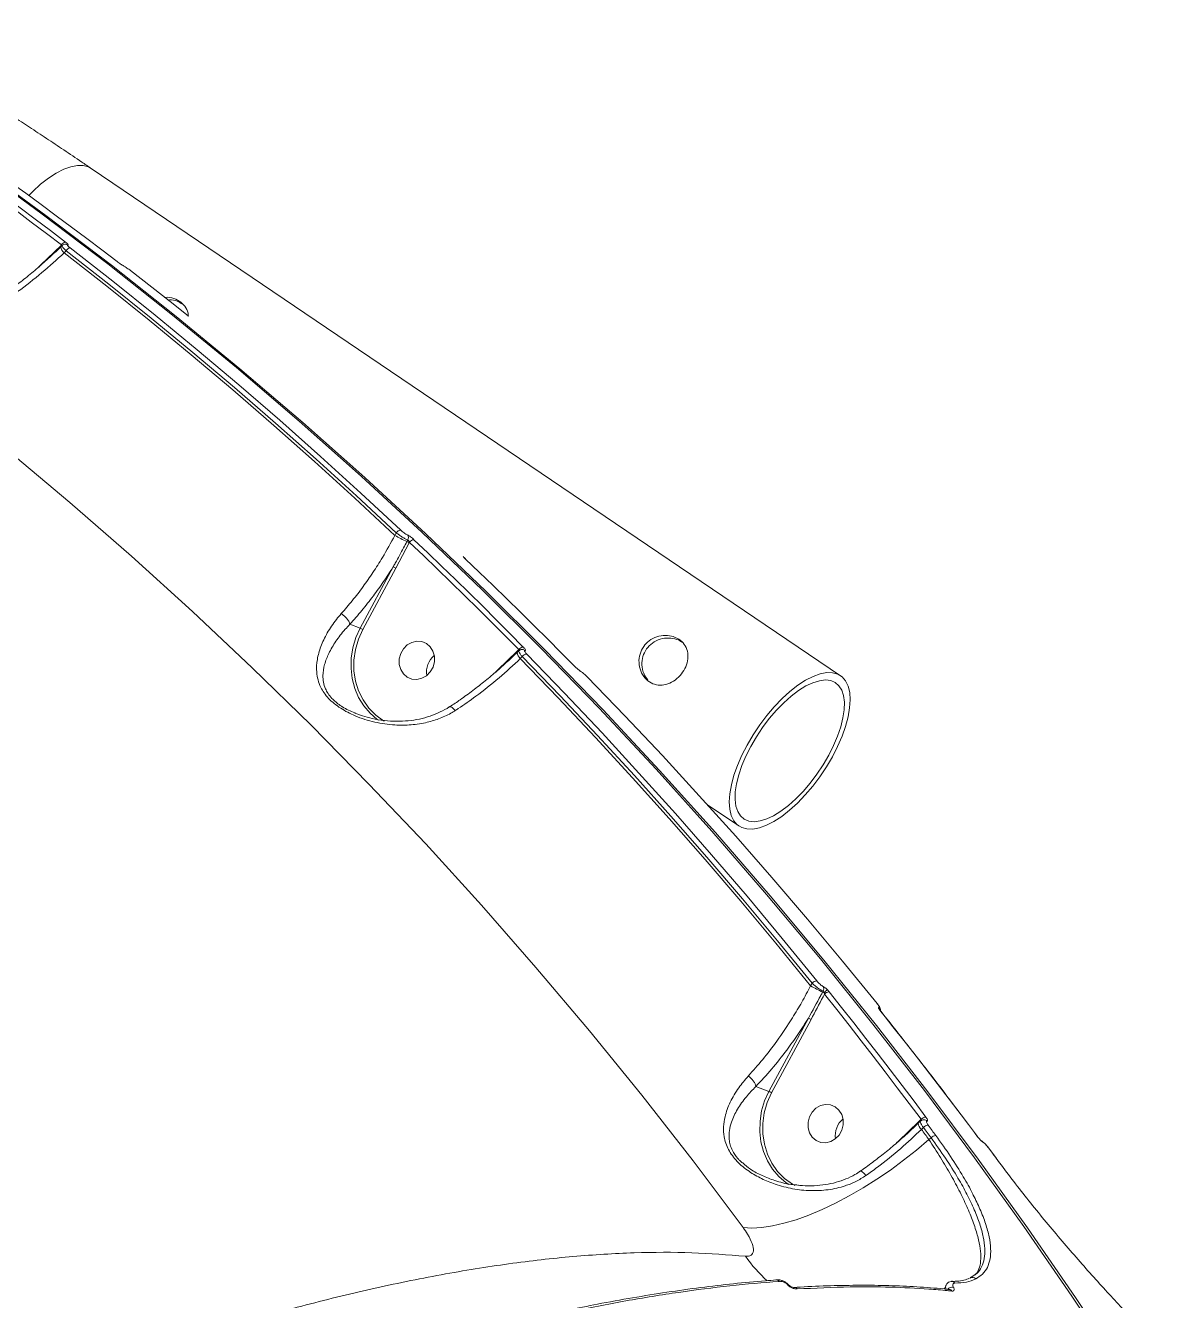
# Model space of a CAD drawing. Header units: millimetres. Extents: x -7151 to 6134, y -5040 to 5562.
# Drawn here: x -74.1 to 188.8, y 2377.1 to 2672.2 of the extents above; entities that cross this region are included whole.
import ezdxf

# ---------------------------------------------------------------- set-up
doc = ezdxf.new("R2010")
doc.units = ezdxf.units.MM
doc.layers.add('DIKOM_ОБЪЕКТ', color=7, linetype='Continuous')

msp = doc.modelspace()

# ---------------------------------------------------------------- linework, layer by layer
at = {"layer": 'DIKOM_ОБЪЕКТ', "color": 7, "linetype": 'Continuous', "lineweight": 15}
for p, q in [((114.532, 2521.701), (-58.901, 2639.106)), ((-70.584, 2616.783), (-65.904, 2621.305)), ((-65.923, 2620.985), (-65.932, 2620.975)), ((-65.628, 2621.273), (-65.923, 2620.985)), ((-65.904, 2621.305), (-65.809, 2621.398)), ((-64.726, 2620.045), (-65.199, 2619.583)), ((-71.077, 2616.301), (-70.584, 2616.783)), ((11.37, 2554.179), (11.69, 2554.771)), ((14.145, 2552.741), (14.339, 2553.099)), ((14.7, 2552.454), (11.583, 2546.598)), ((14.765, 2552.573), (14.7, 2552.454)), ((3.338, 2532.728), (10.988, 2546.901)), ((11.583, 2546.598), (3.933, 2532.424)), ((0.96, 2533.622), (3.338, 2532.728)), ((35.097, 2522.952), (39.689, 2527.388)), ((39.67, 2527.069), (39.66, 2527.057)), ((40.081, 2527.47), (39.67, 2527.069)), ((39.689, 2527.388), (40.046, 2527.738)), ((40.858, 2526.12), (40.394, 2525.666)), ((53.051, 2523.814), (52.996, 2523.853)), ((53.135, 2523.733), (53.052, 2523.815)), ((34.643, 2522.508), (35.097, 2522.952)), ((83.713, 2491.845), (90.987, 2486.921)), ((107.589, 2449.917), (107.92, 2450.531)), ((110.363, 2448.479), (110.472, 2448.681)), ((97.95, 2425.489), (107.089, 2442.423)), ((107.684, 2442.12), (98.544, 2425.185)), ((94.924, 2426.627), (97.95, 2425.489)), ((127.945, 2413.989), (132.526, 2418.415)), ((132.508, 2418.096), (132.498, 2418.084)), ((133.04, 2418.616), (132.508, 2418.096)), ((132.526, 2418.415), (133.15, 2419.025)), ((133.694, 2417.146), (133.232, 2416.693)), ((134.953, 2414.364), (135.454, 2414.764)), ((127.495, 2413.549), (127.945, 2413.989)), ((150.594, 2409.965), (148.834, 2412.349)), ((139.692, 2379.635), (139.712, 2379.633))]:
    msp.add_line(p, q, dxfattribs=at)
at = {"layer": 'DIKOM_ОБЪЕКТ', "color": 7, "linetype": 'Continuous', "lineweight": 15, "flags": 128}
for points in [[(-65.809, 2621.398), (-69.302, 2624.065), (-72.806, 2626.717), (-76.321, 2629.352), (-79.847, 2631.971), (-83.383, 2634.574), (-86.93, 2637.161), (-90.488, 2639.732), (-94.056, 2642.286)], [(-93.123, 2642.974), (-89.552, 2640.417), (-85.992, 2637.845), (-82.442, 2635.256), (-78.902, 2632.65), (-75.374, 2630.029), (-71.856, 2627.391), (-68.349, 2624.738), (-64.853, 2622.068)], [(178.869, 2361.805), (168.039, 2378.121), (156.934, 2394.211), (145.558, 2410.069), (133.915, 2425.69), (122.008, 2441.069), (109.841, 2456.203), (97.416, 2471.085), (84.739, 2485.713), (71.813, 2500.081), (58.641, 2514.186), (45.228, 2528.022), (31.578, 2541.585), (17.695, 2554.873), (3.583, 2567.879), (-10.753, 2580.602), (-25.31, 2593.036), (-40.082, 2605.178), (-55.066, 2617.024), (-70.256, 2628.571), (-85.649, 2639.815)], [(-84.828, 2639.507), (-69.435, 2628.262), (-54.245, 2616.715), (-39.261, 2604.869), (-24.488, 2592.727), (-9.932, 2580.293), (4.405, 2567.571), (18.516, 2554.564), (32.399, 2541.277), (46.049, 2527.713), (59.462, 2513.877), (72.634, 2499.773), (85.56, 2485.404), (98.237, 2470.777), (110.662, 2455.894), (122.829, 2440.76), (134.736, 2425.381), (146.379, 2409.76), (157.755, 2393.902), (168.86, 2377.812), (179.69, 2361.496)], [(-52.947, 2617.59), (-56.443, 2620.26), (-59.95, 2622.913), (-63.468, 2625.551), (-66.996, 2628.172), (-70.535, 2630.777), (-74.085, 2633.366), (-77.646, 2635.939), (-81.217, 2638.496)], [(-73.384, 2632.857), (-72.457, 2633.792), (-70.63, 2635.454), (-68.805, 2636.88), (-67.011, 2638.047), (-65.28, 2638.934), (-63.641, 2639.527), (-62.123, 2639.815), (-60.75, 2639.793), (-59.548, 2639.462), (-58.901, 2639.106)], [(-58.9, 2639.106), (-59.548, 2639.462), (-60.75, 2639.793), (-62.123, 2639.815), (-63.641, 2639.527), (-65.28, 2638.934), (-67.011, 2638.047), (-68.805, 2636.88), (-70.63, 2635.454), (-72.457, 2633.792), (-73.384, 2632.857)], [(-63.771, 2620.715), (-53.886, 2612.991), (-44.091, 2605.139), (-34.388, 2597.159), (-24.778, 2589.053), (-15.262, 2580.822), (-5.841, 2572.466), (3.483, 2563.988), (12.709, 2555.387)], [(-65.199, 2619.583), (-55.301, 2611.851), (-45.495, 2603.991), (-35.78, 2596.002), (-26.158, 2587.887), (-16.631, 2579.645), (-7.2, 2571.28), (2.134, 2562.79), (11.37, 2554.179)], [(11.69, 2554.771), (2.472, 2563.365), (-6.845, 2571.836), (-16.258, 2580.185), (-25.766, 2588.409), (-35.368, 2596.509), (-45.063, 2604.482), (-54.849, 2612.328), (-64.726, 2620.045)], [(-36.408, 2604.942), (-39.927, 2607.741), (-49.812, 2615.465)], [(91.957, 2393.986), (80.37, 2409.411), (68.516, 2424.591), (56.398, 2439.52), (44.02, 2454.192), (31.386, 2468.605), (18.5, 2482.751), (5.366, 2496.629), (-8.011, 2510.232), (-21.628, 2523.556), (-35.479, 2536.598), (-49.562, 2549.353), (-63.87, 2561.817), (-78.4, 2573.986)], [(15.788, 2553.186), (18.994, 2550.131), (22.187, 2547.061), (25.369, 2543.976), (28.538, 2540.876), (31.695, 2537.761), (34.839, 2534.632), (37.971, 2531.489), (41.09, 2528.331)], [(40.046, 2527.738), (36.93, 2530.893), (33.801, 2534.034), (30.659, 2537.161), (27.505, 2540.273), (24.338, 2543.37), (21.159, 2546.452), (17.968, 2549.52), (14.765, 2552.573)], [(52.996, 2523.853), (49.877, 2527.011), (46.746, 2530.154), (43.601, 2533.283), (40.444, 2536.398), (37.275, 2539.497), (34.094, 2542.583), (30.9, 2545.653), (27.694, 2548.708)], [(7.572, 2511.392), (7.293, 2511.588), (5.613, 2513.023), (4.164, 2514.725), (2.976, 2516.658), (2.077, 2518.779), (1.484, 2521.042), (1.212, 2523.399), (1.266, 2525.797), (1.645, 2528.186), (2.341, 2530.513), (3.338, 2532.728)], [(3.933, 2532.424), (2.921, 2530.154), (2.236, 2527.765), (1.894, 2525.316), (1.904, 2522.866), (2.265, 2520.474), (2.969, 2518.197), (3.999, 2516.091), (5.33, 2514.206), (6.929, 2512.589), (8.758, 2511.278), (8.899, 2511.195)], [(19.563, 2522.605), (20.191, 2523.717), (20.517, 2524.955), (20.513, 2526.217), (20.18, 2527.402), (19.545, 2528.413), (18.659, 2529.17), (17.595, 2529.61), (16.438, 2529.697), (15.282, 2529.426), (14.22, 2528.817), (13.34, 2527.921), (12.712, 2526.809), (12.386, 2525.572), (12.39, 2524.31), (12.723, 2523.125), (13.358, 2522.113), (14.243, 2521.357), (15.308, 2520.917), (16.465, 2520.829), (17.621, 2521.1), (18.682, 2521.709), (19.563, 2522.605)], [(41.901, 2526.712), (50.658, 2517.649), (59.314, 2508.471), (67.864, 2499.18), (76.31, 2489.776), (84.649, 2480.261), (92.881, 2470.636), (101.004, 2460.902), (109.018, 2451.061)], [(40.394, 2525.666), (49.163, 2516.593), (57.829, 2507.404), (66.39, 2498.101), (74.845, 2488.685), (83.194, 2479.157), (91.435, 2469.519), (99.566, 2459.772), (107.589, 2449.917)], [(107.92, 2450.531), (99.913, 2460.364), (91.796, 2470.09), (83.571, 2479.708), (75.239, 2489.215), (66.8, 2498.611), (58.256, 2507.894), (49.609, 2517.064), (40.858, 2526.12)], [(54.269, 2522.788), (54.314, 2522.76), (54.43, 2522.659)], [(122.977, 2445.811), (114.963, 2455.652), (106.84, 2465.386), (98.608, 2475.011), (90.269, 2484.526), (81.823, 2493.93), (73.273, 2503.221), (64.618, 2512.399), (55.86, 2521.462)], [(95.802, 2510.295), (94.277, 2508.01), (92.897, 2505.662), (91.687, 2503.291), (90.665, 2500.937), (89.851, 2498.642), (89.257, 2496.443), (88.895, 2494.378), (88.77, 2492.484), (88.884, 2490.792), (89.236, 2489.332), (89.818, 2488.128), (90.623, 2487.2), (91.635, 2486.565), (92.837, 2486.234), (94.209, 2486.213), (95.728, 2486.501), (97.367, 2487.094), (99.098, 2487.981), (100.891, 2489.148), (102.717, 2490.574), (104.543, 2492.235), (106.339, 2494.103), (108.074, 2496.146), (109.718, 2498.328), (111.242, 2500.613), (112.622, 2502.961), (113.832, 2505.332), (114.854, 2507.685), (115.668, 2509.981), (116.262, 2512.18), (116.624, 2514.244), (116.75, 2516.139), (116.635, 2517.83), (116.284, 2519.291), (115.701, 2520.495), (114.897, 2521.423), (113.884, 2522.057), (112.682, 2522.388), (111.31, 2522.41), (109.792, 2522.122), (108.153, 2521.529), (106.422, 2520.642), (104.628, 2519.475), (102.802, 2518.049), (100.976, 2516.388), (99.18, 2514.52), (97.445, 2512.477), (95.802, 2510.295)], [(96.464, 2509.725), (95.028, 2507.566), (93.735, 2505.347), (92.611, 2503.109), (91.675, 2500.893), (90.946, 2498.74), (90.437, 2496.692), (90.158, 2494.785), (90.114, 2493.056), (90.305, 2491.536), (90.728, 2490.255), (91.375, 2489.235), (92.234, 2488.496), (93.289, 2488.052), (94.521, 2487.911), (95.906, 2488.075), (97.419, 2488.541), (99.031, 2489.302), (100.713, 2490.342), (102.433, 2491.642), (104.159, 2493.178), (105.859, 2494.922), (107.501, 2496.84), (109.055, 2498.898), (110.492, 2501.056), (111.784, 2503.276), (112.909, 2505.514), (113.844, 2507.73), (114.573, 2509.882), (115.082, 2511.931), (115.361, 2513.838), (115.406, 2515.567), (115.215, 2517.086), (114.792, 2518.368), (114.145, 2519.388), (113.285, 2520.126), (112.23, 2520.571), (110.998, 2520.712), (109.613, 2520.548), (108.1, 2520.081), (106.488, 2519.321), (104.806, 2518.281), (103.086, 2516.981), (101.36, 2515.445), (99.66, 2513.701), (98.018, 2511.782), (96.464, 2509.725)], [(133.15, 2419.025), (130.407, 2422.691), (127.65, 2426.343), (124.878, 2429.982), (122.092, 2433.608), (119.291, 2437.221), (116.476, 2440.82), (113.646, 2444.405), (110.802, 2447.976)], [(111.904, 2448.503), (114.751, 2444.929), (117.583, 2441.34), (120.4, 2437.739), (123.204, 2434.124), (125.992, 2430.495), (128.766, 2426.853), (131.526, 2423.197), (134.271, 2419.528)], [(123.582, 2444.379), (123.538, 2444.443), (123.445, 2444.536)], [(146.177, 2415.05), (143.432, 2418.719), (140.673, 2422.374), (137.899, 2426.017), (135.11, 2429.645), (132.307, 2433.261), (129.489, 2436.863), (126.657, 2440.451), (123.81, 2444.025)], [(123.875, 2443.974), (123.87, 2443.979), (123.81, 2444.025)], [(102.532, 2403.921), (101.904, 2404.349), (100.224, 2405.784), (98.775, 2407.487), (97.587, 2409.419), (96.688, 2411.54), (96.096, 2413.804), (95.824, 2416.16), (95.877, 2418.559), (96.256, 2420.947), (96.952, 2423.274), (97.95, 2425.489)], [(98.544, 2425.185), (97.532, 2422.915), (96.847, 2420.526), (96.505, 2418.077), (96.515, 2415.627), (96.877, 2413.235), (97.581, 2410.958), (98.61, 2408.852), (99.941, 2406.968), (101.54, 2405.35), (103.369, 2404.039), (103.964, 2403.706)], [(114.174, 2415.367), (114.802, 2416.479), (115.128, 2417.716), (115.124, 2418.978), (114.791, 2420.163), (114.156, 2421.175), (113.271, 2421.931), (112.206, 2422.371), (111.049, 2422.459), (109.893, 2422.187), (108.832, 2421.579), (107.951, 2420.682), (107.323, 2419.57), (106.997, 2418.333), (107.001, 2417.071), (107.334, 2415.886), (107.969, 2414.874), (108.854, 2414.118), (109.919, 2413.678), (111.076, 2413.59), (112.232, 2413.862), (113.293, 2414.47), (114.174, 2415.367)], [(135.454, 2414.764), (135.234, 2415.062), (135.015, 2415.36), (134.795, 2415.658), (134.575, 2415.955), (134.355, 2416.253), (134.135, 2416.551), (133.915, 2416.848), (133.694, 2417.146)], [(134.814, 2417.648), (135.034, 2417.35), (135.255, 2417.052), (135.475, 2416.755), (135.695, 2416.457), (135.915, 2416.158), (136.135, 2415.86), (136.355, 2415.562), (136.575, 2415.264)], [(134.953, 2414.364), (132.098, 2411.917), (129.121, 2409.55), (126.047, 2407.282), (122.905, 2405.136), (119.724, 2403.129), (116.532, 2401.281), (113.358, 2399.609), (110.232, 2398.128), (107.182, 2396.85), (104.236, 2395.789), (101.421, 2394.953), (98.762, 2394.35), (96.283, 2393.986), (94.008, 2393.864), (91.957, 2393.986)], [(133.232, 2416.693), (133.447, 2416.402), (133.663, 2416.112), (133.878, 2415.82), (134.093, 2415.529), (134.308, 2415.238), (134.523, 2414.947), (134.738, 2414.655), (134.953, 2414.364)], [(146.24, 2415.001), (146.237, 2415.004), (146.177, 2415.05)], [(147.27, 2413.926), (147.366, 2413.853), (147.477, 2413.726)], [(150.534, 2410.013), (150.314, 2410.312), (150.094, 2410.61), (149.874, 2410.908), (149.654, 2411.206), (149.434, 2411.504), (149.214, 2411.802), (148.993, 2412.1), (148.773, 2412.397)], [(148.834, 2412.349), (148.832, 2412.351), (148.773, 2412.397)], [(150.594, 2409.965), (150.592, 2409.968), (150.534, 2410.013)], [(99.573, 2381.876), (99.621, 2381.882), (99.633, 2381.883)], [(102.535, 2380.642), (102.53, 2380.66), (102.519, 2380.675), (102.503, 2380.684), (102.481, 2380.689), (102.454, 2380.689), (102.422, 2380.684), (102.385, 2380.675), (102.344, 2380.661)], [(140.235, 2381.482), (140.24, 2381.482), (140.295, 2381.484)]]:
    msp.add_lwpolyline(points, dxfattribs=at)
at = {"layer": 'DIKOM_ОБЪЕКТ', "color": 7, "linetype": 'Continuous', "lineweight": 15}
for centre, radius, start, end in [((-63.734, 2621.243), 2.213, 186.94714, 228.58289), ((-66.688, 2620.626), 1.037, 28.78027, 40.88654), ((-64.719, 2620.861), 1.215, 96.30693, 153.75951), ((-64.85, 2620.652), 0.918, 53.97243, 85.0844), ((-63.63, 2619.497), 1.226, 96.60546, 153.46297), ((26.415, 2579.825), 29.734, 239.60346, 245.62824), ((12.817, 2554.058), 1.333, 94.63129, 147.67407), ((13.458, 2553.632), 1.029, 328.84819, 39.72441), ((15.886, 2551.863), 1.327, 94.25868, 147.64919), ((11.687, 2547.319), 5.953, 59.59564, 65.61221), ((8.896, 2542.069), 5.266, 59.32451, 66.59369), ((1.247, 2527.895), 5.266, 59.32451, 66.59369), ((23.592, 2522.578), 4.897, 129.30413, 189.46914), ((23.597, 2522.576), 4.902, 129.33599, 189.43728), ((41.869, 2527.333), 2.225, 187.11616, 228.50771), ((38.841, 2526.664), 1.115, 29.24398, 40.49425), ((41.176, 2526.965), 1.369, 93.59688, 145.62191), ((41.992, 2525.336), 1.379, 93.81336, 145.37123), ((40.867, 2526.864), 0.912, 46.24413, 88.57358), ((122.599, 2475.491), 29.654, 239.58953, 245.63039), ((109.067, 2449.556), 1.506, 91.86305, 139.62341), ((109.577, 2449.225), 1.048, 328.73175, 32.2834), ((108.483, 2444.243), 4.635, 61.30784, 66.06966), ((106.064, 2453.161), 6.717, 313.74589, 322.47436), ((111.945, 2447.001), 1.502, 91.55794, 139.55234), ((122.634, 2444.275), 0.998, 5.6416, 40.31533), ((105.031, 2437.657), 5.191, 59.27243, 66.64576), ((95.858, 2420.657), 5.266, 59.32451, 66.59369), ((118.202, 2415.339), 4.896, 129.30455, 189.47393), ((118.206, 2415.338), 4.9, 129.32573, 189.44753), ((134.704, 2418.359), 2.223, 187.10471, 228.52727), ((131.663, 2417.681), 1.133, 29.33681, 40.40142), ((134.294, 2417.978), 1.551, 90.85752, 137.51684), ((134.844, 2416.082), 1.566, 91.10083, 137.21758), ((133.829, 2418.017), 0.917, 38.71484, 89.74866), ((136.603, 2413.695), 1.569, 91.02903, 137.07224), ((121.159, 2407.807), 35.237, 215.57287, 227.9595), ((99.639, 2381.136), 0.746, 30.81195, 90.47856), ((145.061, 2381.487), 0.934, 38.51329, 127.63479), ((103.863, 2379.37), 0.745, 30.71226, 92.39796), ((140.434, 2378.686), 1.493, 81.10355, 139.37308), ((139.623, 2378.854), 0.784, 32.04061, 83.46349), ((140.276, 2380.642), 0.842, 34.31751, 88.72774)]:
    msp.add_arc(centre, radius, start, end, dxfattribs=at)
for points, knots in [([(-58.901, 2639.106), (-59.642, 2639.608), (-61.798, 2641.066), (-65.286, 2643.409), (-69.317, 2646.099), (-73.217, 2648.68), (-76.978, 2651.148), (-80.591, 2653.495), (-84.048, 2655.717), (-87.34, 2657.807), (-90.464, 2659.764), (-93.418, 2661.584), (-96.202, 2663.267), (-98.829, 2664.816), (-101.319, 2666.241), (-103.733, 2667.566), (-106.058, 2668.766), (-108.106, 2669.728), (-109.87, 2670.452), (-111.3, 2670.961), (-112.637, 2671.365), (-114.049, 2671.71), (-115.581, 2671.985), (-117.27, 2672.168), (-119.128, 2672.221), (-121.141, 2672.1), (-123.277, 2671.768), (-125.467, 2671.17), (-127.151, 2670.57), (-128.052, 2670.087), (-128.256, 2669.978)], [0, 0, 0, 0, 0.02453602, 0.07129939, 0.11811214, 0.16499468, 0.21196606, 0.25905128, 0.30628295, 0.35370524, 0.401385, 0.4494186, 0.49795857, 0.54725335, 0.59774759, 0.65033869, 0.70720043, 0.76270313, 0.79775681, 0.82204571, 0.84327007, 0.86238843, 0.88045236, 0.89829699, 0.91629535, 0.93489164, 0.95416314, 0.97396588, 0.99411067, 1, 1, 1, 1]), ([(-65.951, 2620.997), (-66.58, 2620.385), (-68.073, 2618.934), (-70.571, 2616.704), (-73.398, 2614.32), (-76.305, 2612.031), (-79.255, 2609.867), (-81.843, 2608.081), (-83.439, 2607.083), (-84.044, 2606.705)], [0, 0, 0, 0, 0.1148246, 0.2725627, 0.430895, 0.5892691, 0.7471465, 0.9041495, 1, 1, 1, 1]), ([(-65.486, 2621.3), (-65.483, 2621.3), (-65.473, 2621.3), (-65.518, 2621.317), (-65.616, 2621.347), (-65.727, 2621.377), (-65.796, 2621.395), (-65.809, 2621.398)], [0, 0, 0, 0, 0.0689754, 0.337677, 0.6235, 0.9281384, 1, 1, 1, 1]), ([(-64.726, 2620.045), (-64.768, 2620.084), (-64.995, 2620.297), (-65.343, 2620.658), (-65.61, 2621.025), (-65.697, 2621.23), (-65.625, 2621.249), (-65.609, 2621.254)], [0, 0, 0, 0, 0.06602225, 0.35483012, 0.6389269, 0.92162882, 1, 1, 1, 1]), ([(-64.774, 2621.553), (-64.81, 2621.56), (-64.942, 2621.587), (-65.228, 2621.528), (-65.492, 2621.416), (-65.594, 2621.291), (-65.619, 2621.261)], [0, 0, 0, 0, 0.1417487, 0.5127811, 0.8836252, 1, 1, 1, 1]), ([(-64.853, 2622.068), (-64.825, 2622.047), (-64.676, 2621.932), (-64.447, 2621.737), (-64.258, 2621.535), (-64.195, 2621.405), (-64.272, 2621.398), (-64.31, 2621.394)], [0, 0, 0, 0, 0.0557149, 0.296773, 0.5326576, 0.7662538, 1, 1, 1, 1]), ([(-64.31, 2621.394), (-64.348, 2621.39), (-64.425, 2621.382), (-64.363, 2621.25), (-64.175, 2621.047), (-63.946, 2620.852), (-63.798, 2620.736), (-63.771, 2620.715)], [0, 0, 0, 0, 0.2340505, 0.4679352, 0.703948, 0.944859, 1, 1, 1, 1]), ([(-65.199, 2619.583), (-66.882, 2618.036), (-70.296, 2614.898), (-75.361, 2610.968), (-79.595, 2608.007), (-81.914, 2606.556), (-82.861, 2605.964)], [0, 0, 0, 0, 0.3072591, 0.6233175, 0.8463527, 1, 1, 1, 1]), ([(-51.377, 2616.53), (-51.387, 2616.535), (-51.482, 2616.587), (-51.713, 2616.725), (-52.112, 2616.987), (-52.55, 2617.292), (-52.814, 2617.491), (-52.947, 2617.59)], [0, 0, 0, 0, 0.0278726, 0.2650737, 0.5076888, 0.7539616, 1, 1, 1, 1]), ([(-49.812, 2615.465), (-49.944, 2615.564), (-50.207, 2615.764), (-50.643, 2616.07), (-51.041, 2616.333), (-51.271, 2616.471), (-51.367, 2616.524), (-51.377, 2616.53)], [0, 0, 0, 0, 0.2456993, 0.4917644, 0.7342568, 0.9714684, 1, 1, 1, 1]), ([(-36.45, 2604.882), (-36.445, 2604.978), (-36.405, 2605.693), (-36.936, 2606.885), (-38.076, 2608.247), (-39.733, 2609.046), (-41.098, 2609.372), (-41.829, 2609.24), (-41.93, 2609.222)], [0, 0, 0, 0, 0.0368384, 0.2746838, 0.5111679, 0.7387449, 0.9640902, 1, 1, 1, 1]), ([(-37.781, 2607.714), (-38.174, 2607.951), (-39.064, 2608.488), (-40.324, 2608.768), (-41.069, 2608.651), (-41.186, 2608.633)], [0, 0, 0, 0, 0.3998493, 0.9054625, 1, 1, 1, 1]), ([(-1.041, 2536.075), (-0.188, 2537.057), (1.527, 2539.031), (3.978, 2542.24), (6.309, 2545.584), (8.824, 2549.524), (10.427, 2552.454), (11.37, 2554.179)], [0, 0, 0, 0, 0.1872847, 0.3765484, 0.5570063, 0.7391997, 1, 1, 1, 1]), ([(14.339, 2553.099), (14.321, 2553.107), (14.152, 2553.18), (13.751, 2553.383), (13.072, 2553.789), (12.341, 2554.276), (11.907, 2554.606), (11.69, 2554.771)], [0, 0, 0, 0, 0.0286323, 0.2670869, 0.510133, 0.755642, 1, 1, 1, 1]), ([(12.709, 2555.387), (12.832, 2555.276), (13.078, 2555.053), (13.501, 2554.73), (13.898, 2554.466), (14.137, 2554.338), (14.239, 2554.294), (14.25, 2554.289)], [0, 0, 0, 0, 0.2457323, 0.4917582, 0.7342216, 0.9715282, 1, 1, 1, 1]), ([(14.25, 2554.289), (14.26, 2554.285), (14.362, 2554.242), (14.6, 2554.113), (14.996, 2553.847), (15.418, 2553.522), (15.665, 2553.298), (15.788, 2553.186)], [0, 0, 0, 0, 0.0278158, 0.2649199, 0.5076447, 0.7539499, 1, 1, 1, 1]), ([(14.765, 2552.573), (14.736, 2552.631), (14.678, 2552.745), (14.567, 2552.904), (14.458, 2553.024), (14.386, 2553.076), (14.35, 2553.094), (14.342, 2553.098), (14.339, 2553.099)], [0, 0, 0, 0, 0.26309138, 0.51605809, 0.75215539, 0.94115732, 0.97418855, 1, 1, 1, 1]), ([(10.988, 2546.901), (11.149, 2547.193), (11.952, 2548.651), (12.994, 2550.605), (13.885, 2552.259), (14.145, 2552.741)], [0, 0, 0, 0, 0.15040868, 0.75212019, 1, 1, 1, 1]), ([(10.988, 2546.901), (10.25, 2545.754), (8.768, 2543.449), (6.333, 2540.069), (3.732, 2536.738), (1.887, 2534.664), (0.96, 2533.622)], [0, 0, 0, 0, 0.2380472, 0.4781664, 0.7377172, 1, 1, 1, 1]), ([(27.694, 2548.708), (27.668, 2548.733), (27.531, 2548.864), (27.315, 2549.085), (27.213, 2549.22), (27.162, 2549.286)], [0, 0, 0, 0, 0.1049259, 0.5583898, 1, 1, 1, 1]), ([(27.695, 2548.724), (27.642, 2548.775), (27.515, 2548.896), (27.408, 2549.014), (27.351, 2549.086), (27.352, 2549.084), (27.353, 2549.084)], [0, 0, 0, 0, 0.273767, 0.6538873, 0.8972229, 1, 1, 1, 1]), ([(25.327, 2513.619), (25.103, 2513.479), (23.999, 2512.786), (21.874, 2511.779), (18.684, 2510.792), (15.161, 2510.257), (11.071, 2510.229), (6.696, 2510.845), (2.441, 2512.18), (-0.704, 2513.792), (-2.702, 2515.241), (-4.004, 2516.439), (-5.038, 2517.71), (-5.898, 2519.157), (-6.487, 2520.759), (-6.838, 2522.905), (-6.691, 2525.463), (-5.844, 2528.482), (-4.373, 2531.594), (-2.674, 2534.16), (-1.419, 2535.632), (-1.041, 2536.075)], [0, 0, 0, 0, 0.0134554, 0.066322, 0.1192308, 0.1832731, 0.2473509, 0.3264812, 0.405365, 0.4678603, 0.4990948, 0.5303021, 0.561443, 0.5926231, 0.6345141, 0.6764881, 0.7480838, 0.819761, 0.8939584, 0.9680649, 1, 1, 1, 1]), ([(0.958, 2533.625), (0.906, 2533.802), (0.801, 2534.156), (0.383, 2534.788), (-0.174, 2535.407), (-0.644, 2535.799), (-0.934, 2536.004), (-1.004, 2536.051), (-1.041, 2536.075)], [0, 0, 0, 0, 0.23162483, 0.46322825, 0.69488044, 0.92648021, 0.96103299, 1, 1, 1, 1]), ([(0.958, 2533.625), (0.958, 2533.624), (0.596, 2533.202), (-0.656, 2531.951), (-2.373, 2529.638), (-3.961, 2526.941), (-4.99, 2524.293), (-5.363, 2522.093), (-5.227, 2520.216), (-4.823, 2518.84), (-4.136, 2517.571), (-3.086, 2516.24), (-1.843, 2515.2), (-0.059, 2514.026), (1.113, 2513.503), (2.085, 2513.07)], [0, 0, 0, 0, 0.0000736, 0.0558743, 0.1845912, 0.3168489, 0.4398123, 0.5654493, 0.6346955, 0.7054691, 0.7544563, 0.8053191, 0.8849196, 0.9044993, 1, 1, 1, 1]), ([(0.96, 2533.622), (0.96, 2533.622), (0.959, 2533.623), (0.958, 2533.624), (0.958, 2533.625)], [0, 0, 0, 0, 0.6149107, 1, 1, 1, 1]), ([(68.953, 2528.47), (68.626, 2527.895), (67.97, 2526.745), (67.775, 2524.733), (68.18, 2522.779), (69.19, 2521.094), (70.638, 2519.938), (72.324, 2519.426), (74.107, 2519.563), (75.863, 2520.333), (77.409, 2521.652), (78.554, 2523.323), (79.191, 2525.14), (79.26, 2526.963), (78.696, 2528.641), (77.512, 2529.982), (75.865, 2530.828), (73.954, 2531.118), (71.973, 2530.798), (70.18, 2529.906), (69.342, 2528.925), (68.953, 2528.47)], [0, 0, 0, 0, 0.0522308, 0.1044133, 0.1578389, 0.2123203, 0.2653824, 0.3167409, 0.3687721, 0.4227549, 0.4770165, 0.5294994, 0.5809323, 0.6334986, 0.6877699, 0.7417331, 0.7936531, 0.8450706, 0.8982114, 0.9526873, 1, 1, 1, 1]), ([(77.816, 2529.461), (77.423, 2529.705), (76.531, 2530.257), (74.738, 2530.517), (72.765, 2530.257), (70.907, 2529.39), (70.034, 2528.383), (69.616, 2527.9)], [0, 0, 0, 0, 0.1615605, 0.3658109, 0.5782393, 0.7977228, 1, 1, 1, 1]), ([(39.639, 2527.081), (39.01, 2526.471), (37.532, 2525.036), (35.064, 2522.838), (32.28, 2520.5), (29.417, 2518.261), (26.683, 2516.251), (24.902, 2515.06), (24.101, 2514.524)], [0, 0, 0, 0, 0.1328429, 0.3122512, 0.4924731, 0.6729151, 0.8528974, 1, 1, 1, 1]), ([(40.858, 2526.12), (40.828, 2526.153), (40.627, 2526.374), (40.312, 2526.767), (40.072, 2527.182), (40.003, 2527.418), (40.083, 2527.444), (40.101, 2527.449)], [0, 0, 0, 0, 0.05094122, 0.33996022, 0.62844532, 0.91700789, 1, 1, 1, 1]), ([(40.891, 2527.756), (40.845, 2527.764), (40.677, 2527.792), (40.362, 2527.7), (40.172, 2527.535), (40.09, 2527.463)], [0, 0, 0, 0, 0.1767214, 0.6438162, 1, 1, 1, 1]), ([(41.09, 2528.331), (41.109, 2528.311), (41.234, 2528.183), (41.431, 2527.956), (41.588, 2527.71), (41.625, 2527.547), (41.54, 2527.531), (41.497, 2527.523)], [0, 0, 0, 0, 0.0426518, 0.2824484, 0.5216056, 0.7607388, 1, 1, 1, 1]), ([(41.497, 2527.523), (41.454, 2527.515), (41.369, 2527.499), (41.405, 2527.334), (41.561, 2527.087), (41.757, 2526.86), (41.882, 2526.731), (41.901, 2526.712)], [0, 0, 0, 0, 0.2393557, 0.4786275, 0.7178294, 0.9577043, 1, 1, 1, 1]), ([(69.616, 2527.9), (69.29, 2527.327), (68.638, 2526.181), (68.454, 2524.18), (68.827, 2522.218), (69.554, 2521.176), (69.913, 2520.66)], [0, 0, 0, 0, 0.2478949, 0.4955491, 0.7502364, 1, 1, 1, 1]), ([(40.394, 2525.666), (38.781, 2524.163), (35.509, 2521.113), (30.609, 2517.257), (27.165, 2514.828), (25.567, 2513.777), (25.327, 2513.619)], [0, 0, 0, 0, 0.3434967, 0.6969369, 0.9545251, 1, 1, 1, 1]), ([(54.43, 2522.659), (54.417, 2522.667), (54.32, 2522.724), (54.097, 2522.88), (53.731, 2523.171), (53.342, 2523.512), (53.111, 2523.739), (52.996, 2523.853)], [0, 0, 0, 0, 0.0385598, 0.2780783, 0.5184027, 0.7592128, 1, 1, 1, 1]), ([(54.27, 2522.788), (54.261, 2522.793), (54.232, 2522.81), (54.112, 2522.89), (53.903, 2523.047), (53.608, 2523.29), (53.328, 2523.539), (53.182, 2523.685), (53.135, 2523.733)], [0, 0, 0, 0, 0.0554864, 0.1989208, 0.3876049, 0.6201333, 0.8771525, 1, 1, 1, 1]), ([(55.86, 2521.462), (55.745, 2521.575), (55.515, 2521.803), (55.127, 2522.145), (54.763, 2522.438), (54.539, 2522.593), (54.443, 2522.651), (54.43, 2522.659)], [0, 0, 0, 0, 0.2406212, 0.4814227, 0.7216008, 0.9612727, 1, 1, 1, 1]), ([(24.069, 2514.576), (24.026, 2514.545), (23.337, 2514.035), (21.814, 2513.266), (19.514, 2512.297), (17.039, 2511.618), (14.453, 2511.232), (11.741, 2511.109), (8.946, 2511.275), (6.294, 2511.719), (4, 2512.317), (2.673, 2512.831), (2.081, 2513.06)], [0, 0, 0, 0, 0.0069071, 0.11312, 0.2234767, 0.3365501, 0.4514477, 0.5694276, 0.69491, 0.8187342, 0.9191111, 1, 1, 1, 1]), ([(24.131, 2514.487), (24.175, 2514.507), (24.282, 2514.556), (24.615, 2514.353), (24.968, 2514.027), (25.213, 2513.754), (25.3, 2513.651), (25.327, 2513.619)], [0, 0, 0, 0, 0.22121904, 0.52838268, 0.83552007, 0.94922338, 1, 1, 1, 1]), ([(2.085, 2513.07), (2.157, 2513.031), (2.371, 2512.916), (2.603, 2512.861), (2.758, 2512.825)], [0, 0, 0, 0, 0.3320654, 1, 1, 1, 1]), ([(93.166, 2429.043), (94.283, 2430.291), (96.535, 2432.808), (99.981, 2437.339), (102.998, 2441.838), (105.587, 2446.157), (106.919, 2448.66), (107.589, 2449.917)], [0, 0, 0, 0, 0.21064314, 0.42474227, 0.67621278, 0.83739365, 1, 1, 1, 1]), ([(110.472, 2448.681), (110.303, 2448.767), (109.961, 2448.941), (109.278, 2449.403), (108.556, 2449.957), (108.131, 2450.341), (107.92, 2450.531)], [0, 0, 0, 0, 0.24251389, 0.49168695, 0.74727724, 1, 1, 1, 1]), ([(109.018, 2451.061), (109.133, 2450.925), (109.364, 2450.654), (109.768, 2450.268), (110.159, 2449.951), (110.363, 2449.84), (110.462, 2449.785)], [0, 0, 0, 0, 0.2565664, 0.5136644, 0.7612404, 1, 1, 1, 1]), ([(110.462, 2449.785), (110.556, 2449.734), (110.742, 2449.631), (111.076, 2449.368), (111.292, 2449.164), (111.391, 2449.07)], [0, 0, 0, 0, 0.3509728, 0.7013658, 1, 1, 1, 1]), ([(107.089, 2442.423), (108.041, 2444.18), (109.134, 2446.199), (110.222, 2448.218), (110.363, 2448.479)], [0, 0, 0, 0, 0.87023894, 1, 1, 1, 1]), ([(110.802, 2447.976), (110.7, 2447.786), (109.653, 2445.839), (108.618, 2443.884), (107.684, 2442.12)], [0, 0, 0, 0, 0.09738028, 1, 1, 1, 1]), ([(110.708, 2448.309), (110.688, 2448.361), (110.644, 2448.469), (110.568, 2448.595), (110.507, 2448.66), (110.479, 2448.677), (110.472, 2448.681)], [0, 0, 0, 0, 0.328177, 0.6786564, 0.9204097, 1, 1, 1, 1]), ([(110.802, 2447.976), (110.784, 2448.057), (110.759, 2448.169), (110.719, 2448.278), (110.708, 2448.309)], [0, 0, 0, 0, 0.72098348, 1, 1, 1, 1]), ([(111.391, 2449.07), (111.444, 2449.017), (111.629, 2448.832), (111.79, 2448.64), (111.904, 2448.503)], [0, 0, 0, 0, 0.2877515, 1, 1, 1, 1]), ([(123.395, 2444.921), (123.431, 2444.923), (123.502, 2444.928), (123.466, 2445.089), (123.325, 2445.345), (123.138, 2445.607), (123.008, 2445.772), (122.977, 2445.811)], [0, 0, 0, 0, 0.2249275, 0.4495625, 0.6803155, 0.9237532, 1, 1, 1, 1]), ([(123.739, 2444.151), (123.747, 2444.192), (123.774, 2444.323), (123.741, 2444.545), (123.659, 2444.822), (123.476, 2445.167), (123.252, 2445.506), (123.034, 2445.761), (122.991, 2445.811)], [0, 0, 0, 0, 0.0581961, 0.1877141, 0.3293484, 0.5454077, 0.9103864, 1, 1, 1, 1]), ([(123.445, 2444.536), (123.405, 2444.608), (123.318, 2444.764), (123.289, 2444.913), (123.36, 2444.918), (123.395, 2444.921)], [0, 0, 0, 0, 0.2986271, 0.6490639, 1, 1, 1, 1]), ([(123.81, 2444.025), (123.768, 2444.079), (123.621, 2444.265), (123.518, 2444.424), (123.445, 2444.536)], [0, 0, 0, 0, 0.2880957, 1, 1, 1, 1]), ([(123.587, 2444.374), (123.577, 2444.391), (123.549, 2444.436), (123.537, 2444.455), (123.543, 2444.45), (123.543, 2444.45)], [0, 0, 0, 0, 0.385498, 0.9909078, 1, 1, 1, 1]), ([(123.877, 2443.976), (123.826, 2444.039), (123.71, 2444.182), (123.617, 2444.321), (123.588, 2444.37), (123.583, 2444.379)], [0, 0, 0, 0, 0.3946159, 0.89375, 1, 1, 1, 1]), ([(146.24, 2415.001), (144.336, 2417.541), (138.818, 2424.907), (131.359, 2434.566), (125.743, 2441.626), (123.87, 2443.98)], [0, 0, 0, 0, 0.2597907, 0.7531902, 1, 1, 1, 1]), ([(107.089, 2442.423), (106.284, 2441.165), (104.665, 2438.637), (101.823, 2434.684), (98.581, 2430.567), (96.15, 2427.947), (94.924, 2426.627)], [0, 0, 0, 0, 0.216064, 0.4341034, 0.7147603, 1, 1, 1, 1]), ([(120.389, 2406.004), (119.631, 2405.528), (118.116, 2404.575), (115.185, 2403.409), (111.659, 2402.61), (107.549, 2402.412), (103.419, 2402.854), (99.621, 2403.842), (96.234, 2405.223), (93.215, 2406.947), (90.917, 2408.839), (89.432, 2410.609), (88.534, 2412.035), (87.911, 2413.504), (87.465, 2415.288), (87.37, 2417.333), (87.78, 2419.997), (88.88, 2423.005), (90.713, 2426.166), (92.399, 2428.143), (93.166, 2429.043)], [0, 0, 0, 0, 0.04507753, 0.09018138, 0.15889026, 0.22768366, 0.29840207, 0.36911496, 0.42504659, 0.48082052, 0.54082075, 0.5713854, 0.60195463, 0.6344667, 0.66703055, 0.71984814, 0.77277103, 0.85288422, 0.93298676, 1, 1, 1, 1]), ([(94.922, 2426.63), (94.878, 2426.816), (94.79, 2427.189), (94.395, 2427.845), (93.874, 2428.458), (93.435, 2428.846), (93.204, 2429.016), (93.166, 2429.043)], [0, 0, 0, 0, 0.246234, 0.4924898, 0.7387102, 0.9580322, 1, 1, 1, 1]), ([(94.922, 2426.63), (94.921, 2426.63), (94.135, 2425.843), (92.499, 2424.103), (90.568, 2421.353), (89.317, 2418.766), (88.724, 2416.446), (88.649, 2414.695), (88.938, 2413.134), (89.502, 2411.638), (90.369, 2410.387), (91.224, 2409.412), (91.64, 2409.1), (91.868, 2408.929)], [0, 0, 0, 0, 0.0001033, 0.1461048, 0.3178381, 0.4939727, 0.6043178, 0.7168759, 0.781648, 0.8482084, 0.9419163, 0.9682432, 1, 1, 1, 1]), ([(94.924, 2426.627), (94.923, 2426.627), (94.922, 2426.628), (94.922, 2426.629), (94.922, 2426.63)], [0, 0, 0, 0, 0.5705795, 1, 1, 1, 1]), ([(132.476, 2418.108), (131.847, 2417.498), (130.371, 2416.065), (127.906, 2413.872), (125.128, 2411.536), (122.268, 2409.312), (120.267, 2407.815), (119.221, 2407.108), (119.153, 2407.062)], [0, 0, 0, 0, 0.1537251, 0.3609264, 0.569078, 0.7775157, 0.985437, 1, 1, 1, 1]), ([(133.694, 2417.146), (133.67, 2417.177), (133.49, 2417.413), (133.206, 2417.838), (133.001, 2418.294), (132.955, 2418.557), (133.041, 2418.588), (133.06, 2418.595)], [0, 0, 0, 0, 0.044914, 0.3354232, 0.6258174, 0.9159059, 1, 1, 1, 1]), ([(133.834, 2418.925), (133.815, 2418.927), (133.671, 2418.95), (133.367, 2418.867), (133.151, 2418.699), (133.046, 2418.617)], [0, 0, 0, 0, 0.0700165, 0.5462061, 1, 1, 1, 1]), ([(133.225, 2418.685), (133.23, 2418.687), (133.253, 2418.699), (133.257, 2418.764), (133.231, 2418.871), (133.186, 2418.966), (133.154, 2419.018), (133.15, 2419.025)], [0, 0, 0, 0, 0.0806434, 0.3722569, 0.6641367, 0.9552412, 1, 1, 1, 1]), ([(134.271, 2419.528), (134.285, 2419.509), (134.391, 2419.365), (134.555, 2419.106), (134.676, 2418.82), (134.685, 2418.626), (134.591, 2418.602), (134.544, 2418.59)], [0, 0, 0, 0, 0.0373074, 0.2778842, 0.5185602, 0.7592151, 1, 1, 1, 1]), ([(134.544, 2418.59), (134.497, 2418.578), (134.403, 2418.554), (134.411, 2418.359), (134.53, 2418.071), (134.694, 2417.811), (134.8, 2417.667), (134.814, 2417.648)], [0, 0, 0, 0, 0.2407116, 0.4813673, 0.7221259, 0.9628611, 1, 1, 1, 1]), ([(133.232, 2416.693), (131.636, 2415.185), (128.398, 2412.125), (123.99, 2408.586), (121.274, 2406.638), (120.389, 2406.004)], [0, 0, 0, 0, 0.3958817, 0.8032201, 1, 1, 1, 1]), ([(134.953, 2414.364), (135.874, 2412.951), (137.716, 2410.126), (140.126, 2406.027), (142.233, 2402.092), (143.986, 2398.379), (145.369, 2394.933), (146.344, 2391.812), (146.908, 2389.049), (147.055, 2386.677), (146.743, 2384.771), (146.168, 2383.45), (145.53, 2382.971), (145.296, 2382.795)], [0, 0, 0, 0, 0.0929032, 0.1858021, 0.2797505, 0.3739948, 0.4679403, 0.5628187, 0.6580015, 0.7528779, 0.8483993, 0.944231, 1, 1, 1, 1]), ([(145.534, 2382.974), (145.712, 2383.092), (146.427, 2383.569), (147.206, 2384.828), (147.856, 2386.735), (147.976, 2389.065), (147.631, 2391.743), (146.819, 2394.749), (145.546, 2398.057), (143.85, 2401.618), (141.636, 2405.599), (138.886, 2409.985), (136.598, 2413.171), (135.454, 2414.764)], [0, 0, 0, 0, 0.03108674, 0.12531004, 0.21923131, 0.31316019, 0.40739005, 0.50131808, 0.5950016, 0.68898429, 0.78267006, 0.89133297, 1, 1, 1, 1]), ([(136.575, 2415.264), (137.744, 2413.635), (140.081, 2410.377), (142.844, 2405.918), (144.553, 2402.956), (145.18, 2401.627), (145.239, 2401.502)], [0, 0, 0, 0, 0.338828, 0.6776523, 0.9698542, 1, 1, 1, 1]), ([(147.477, 2413.726), (147.464, 2413.734), (147.372, 2413.794), (147.161, 2413.962), (146.826, 2414.284), (146.477, 2414.664), (146.277, 2414.921), (146.177, 2415.05)], [0, 0, 0, 0, 0.0372615, 0.2782465, 0.519006, 0.7595889, 1, 1, 1, 1]), ([(147.271, 2413.925), (147.265, 2413.929), (147.249, 2413.94), (147.16, 2414.007), (147.006, 2414.141), (146.774, 2414.366), (146.505, 2414.664), (146.317, 2414.894), (146.243, 2414.997), (146.24, 2415)], [0, 0, 0, 0, 0.0605498, 0.1764475, 0.3295894, 0.5266889, 0.7536725, 0.9910771, 1, 1, 1, 1]), ([(148.83, 2412.35), (148.812, 2412.376), (148.66, 2412.587), (148.309, 2413.005), (147.789, 2413.519), (147.481, 2413.817), (147.285, 2413.912), (147.271, 2413.919)], [0, 0, 0, 0, 0.0431825, 0.3504032, 0.6510398, 0.9749941, 1, 1, 1, 1]), ([(148.773, 2412.397), (148.673, 2412.526), (148.474, 2412.784), (148.127, 2413.166), (147.792, 2413.489), (147.582, 2413.656), (147.489, 2413.717), (147.477, 2413.726)], [0, 0, 0, 0, 0.2404347, 0.4810423, 0.7218485, 0.9628472, 1, 1, 1, 1]), ([(91.868, 2408.929), (92.461, 2408.416), (93.827, 2407.232), (96.403, 2405.911), (99.531, 2404.721), (102.233, 2403.995), (103.968, 2403.859), (104.416, 2403.824)], [0, 0, 0, 0, 0.1676375, 0.3861665, 0.6121081, 0.8998716, 1, 1, 1, 1]), ([(188.802, 2365.892), (187.776, 2366.92), (185.725, 2368.976), (182.339, 2372.485), (178.874, 2376.16), (175.391, 2379.94), (171.786, 2383.944), (168.107, 2388.137), (164.41, 2392.462), (160.749, 2396.868), (157.184, 2401.299), (153.739, 2405.713), (151.601, 2408.582), (150.534, 2410.013)], [0, 0, 0, 0, 0.1009663, 0.2019369, 0.2903375, 0.3790229, 0.4674241, 0.5561154, 0.6450899, 0.733782, 0.8224255, 0.9113564, 1, 1, 1, 1]), ([(119.14, 2407.071), (118.713, 2406.778), (117.647, 2406.047), (115.742, 2405.162), (113.462, 2404.38), (110.998, 2403.856), (108.384, 2403.61), (106.198, 2403.59), (104.904, 2403.759), (104.517, 2403.809)], [0, 0, 0, 0, 0.1005511, 0.2510795, 0.4078999, 0.571714, 0.7441003, 0.9235173, 1, 1, 1, 1]), ([(119.169, 2407.024), (119.208, 2407.04), (119.295, 2407.077), (119.609, 2406.853), (119.974, 2406.493), (120.247, 2406.178), (120.362, 2406.036), (120.389, 2406.004)], [0, 0, 0, 0, 0.2283189, 0.5131125, 0.7979701, 0.9536187, 1, 1, 1, 1]), ([(145.239, 2401.502), (145.782, 2400.399), (146.928, 2398.07), (148.153, 2394.826), (148.987, 2391.755), (149.338, 2389.025), (149.212, 2386.654), (148.57, 2384.696), (147.48, 2383.113), (146.354, 2382.416), (145.792, 2382.068)], [0, 0, 0, 0, 0.1135563, 0.2397295, 0.3662867, 0.4932505, 0.6198111, 0.7464029, 0.8734013, 1, 1, 1, 1]), ([(92.498, 2387.309), (92.983, 2387.332), (93.959, 2387.378), (94.465, 2388.48), (94.173, 2390.197), (93.242, 2392.143), (92.324, 2393.459), (91.957, 2393.986)], [0, 0, 0, 0, 0.2099021, 0.4228922, 0.6382631, 0.8553566, 1, 1, 1, 1]), ([(-420.09, 2123.919), (-416.457, 2127.77), (-409.186, 2135.477), (-397.547, 2147.102), (-385.412, 2158.737), (-372.584, 2170.515), (-359.073, 2182.41), (-344.887, 2194.391), (-330.25, 2206.265), (-314.7, 2218.388), (-298.204, 2230.718), (-280.756, 2243.203), (-262.933, 2255.422), (-244.818, 2267.315), (-226.495, 2278.826), (-208.039, 2289.901), (-189.48, 2300.515), (-170.85, 2310.66), (-152.187, 2320.319), (-133.579, 2329.447), (-115.112, 2338), (-96.86, 2345.94), (-78.858, 2353.24), (-61.13, 2359.903), (-43.714, 2365.92), (-26.691, 2371.263), (-10.141, 2375.905), (6.178, 2379.897), (22.186, 2383.175), (37.812, 2385.696), (52.735, 2387.399), (66.866, 2388.243), (80.247, 2388.31), (88.416, 2387.642), (92.498, 2387.309)], [0, 0, 0, 0, 0.0277664, 0.0555663, 0.0833658, 0.1111323, 0.1400374, 0.1689801, 0.1979226, 0.2268277, 0.2586373, 0.2905482, 0.3225098, 0.3544716, 0.3863819, 0.4181914, 0.4498953, 0.4816999, 0.5135555, 0.5454108, 0.5772152, 0.6089191, 0.6405474, 0.672276, 0.7040551, 0.7358343, 0.7675626, 0.7991908, 0.8325939, 0.8660265, 0.8994295, 0.932943, 0.9664864, 1, 1, 1, 1]), ([(99.576, 2381.829), (98.771, 2381.776), (95.557, 2381.565), (89.743, 2380.994), (82.138, 2380.113), (74.345, 2379.024), (66.384, 2377.737), (58.743, 2376.36), (53.686, 2375.32), (51.396, 2374.849)], [0, 0, 0, 0, 0.0541381, 0.2163178, 0.3786007, 0.5409467, 0.7033242, 0.8656823, 1, 1, 1, 1]), ([(102.512, 2380.663), (102.377, 2380.812), (102.088, 2381.134), (101.496, 2381.497), (100.814, 2381.768), (100.172, 2381.912), (99.784, 2381.866), (99.635, 2381.849)], [0, 0, 0, 0, 0.16680199, 0.35965104, 0.57903209, 0.83851428, 1, 1, 1, 1]), ([(144.379, 2382.268), (144.282, 2382.215), (143.814, 2381.96), (142.718, 2381.701), (141.427, 2381.502), (140.521, 2381.519), (140.234, 2381.525)], [0, 0, 0, 0, 0.0976417, 0.4700134, 0.8325453, 1, 1, 1, 1]), ([(145.792, 2382.068), (145.115, 2381.789), (143.75, 2381.227), (141.902, 2381.154), (140.972, 2381.117)], [0, 0, 0, 0, 0.4964941, 1, 1, 1, 1]), ([(145.88, 2383.355), (145.736, 2383.196), (145.381, 2382.806), (144.862, 2382.541), (144.555, 2382.384)], [0, 0, 0, 0, 0.4071882, 1, 1, 1, 1]), ([(100.281, 2381.519), (96.516, 2381.205), (88.987, 2380.578), (77.117, 2379.034), (64.87, 2377.084), (56.359, 2375.382), (52.103, 2374.531)], [0, 0, 0, 0, 0.2490966, 0.4981927, 0.7490952, 1, 1, 1, 1]), ([(102.344, 2380.661), (102.251, 2380.758), (102.064, 2380.953), (101.659, 2381.217), (101.091, 2381.459), (100.609, 2381.534), (100.334, 2381.521), (100.281, 2381.519)], [0, 0, 0, 0, 0.14560446, 0.28993668, 0.53209118, 0.90980923, 1, 1, 1, 1]), ([(104.504, 2379.751), (104.445, 2379.749), (104.156, 2379.739), (103.647, 2379.826), (103.053, 2380.084), (102.632, 2380.36), (102.44, 2380.56), (102.344, 2380.661)], [0, 0, 0, 0, 0.0951367, 0.4720109, 0.7157726, 0.8572254, 1, 1, 1, 1]), ([(103.839, 2380.118), (103.832, 2380.117), (103.761, 2380.105), (103.45, 2380.137), (103.068, 2380.272), (102.787, 2380.434), (102.635, 2380.554), (102.552, 2380.636), (102.501, 2380.696), (102.473, 2380.738), (102.466, 2380.751), (102.464, 2380.756)], [0, 0, 0, 0, 0.0439531, 0.3939957, 0.6579103, 0.7971459, 0.8674477, 0.9114105, 0.9445023, 0.9795475, 1, 1, 1, 1]), ([(139.692, 2379.613), (139.271, 2379.662), (136.836, 2379.945), (132.182, 2380.266), (125.731, 2380.564), (119.079, 2380.65), (112.224, 2380.524), (107.138, 2380.335), (104.279, 2380.13), (103.833, 2380.098)], [0, 0, 0, 0, 0.0389417, 0.2251503, 0.4109134, 0.5960142, 0.7806938, 0.9658059, 1, 1, 1, 1]), ([(140.288, 2379.27), (139.936, 2379.306), (138.176, 2379.482), (133.52, 2379.871), (126.098, 2380.229), (116.024, 2380.314), (108.626, 2379.952), (104.504, 2379.751)], [0, 0, 0, 0, 0.0321645, 0.1608357, 0.4183971, 0.6759566, 1, 1, 1, 1]), ([(138.93, 2380.667), (138.888, 2380.553), (138.753, 2380.192), (138.588, 2379.93), (138.475, 2379.751)], [0, 0, 0, 0, 0.3167731, 1, 1, 1, 1]), ([(138.938, 2379.699), (138.913, 2379.766), (138.81, 2380.05), (138.817, 2380.384), (138.937, 2380.564), (138.968, 2380.61)], [0, 0, 0, 0, 0.1897272, 0.792404, 1, 1, 1, 1]), ([(140.295, 2381.468), (140.23, 2381.472), (139.973, 2381.489), (139.532, 2381.334), (139.102, 2381.006), (139.001, 2380.715), (138.965, 2380.611)], [0, 0, 0, 0, 0.1229989, 0.4814498, 0.814538, 1, 1, 1, 1]), ([(139.714, 2379.633), (139.714, 2379.633), (139.716, 2379.633), (139.714, 2379.633), (139.712, 2379.634)], [0, 0, 0, 0, 0.0690748, 1, 1, 1, 1]), ([(140.665, 2380.162), (140.681, 2380.131), (140.753, 2379.993), (140.831, 2379.75), (140.817, 2379.473), (140.648, 2379.277), (140.411, 2379.273), (140.288, 2379.27)], [0, 0, 0, 0, 0.0491418, 0.2179151, 0.4266787, 0.7022279, 1, 1, 1, 1]), ([(140.972, 2381.117), (140.86, 2381.102), (140.64, 2381.073), (140.498, 2380.847), (140.495, 2380.536), (140.61, 2380.283), (140.665, 2380.162)], [0, 0, 0, 0, 0.2974941, 0.5890511, 0.8028767, 1, 1, 1, 1])]:
    msp.add_open_spline(points, degree=3, knots=knots, dxfattribs=at)

doc.saveas('drawing.dxf')
